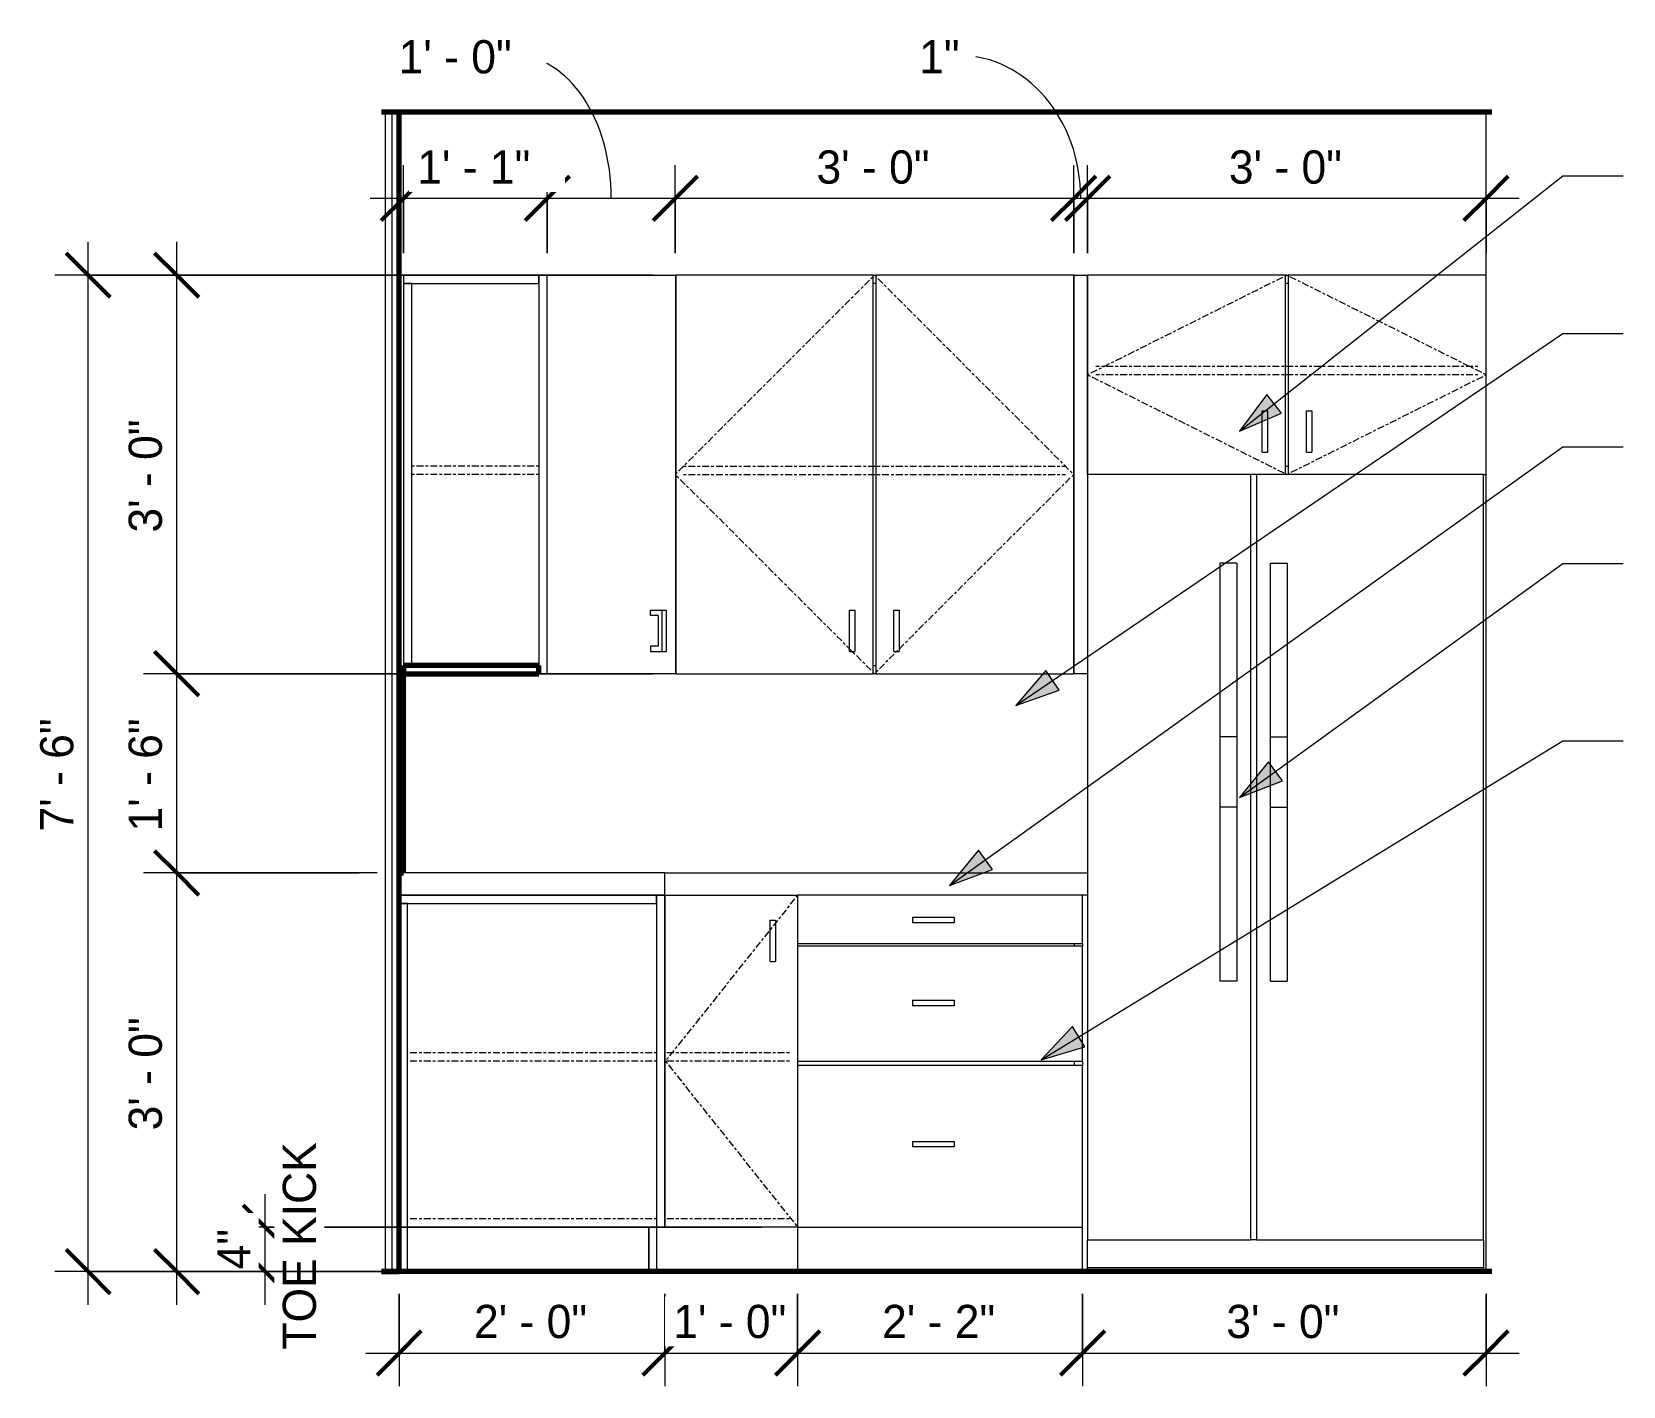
# Model space of a CAD drawing. Header units: inches. Extents: x 2887 to 5387, y 120 to 10852.
# Drawn here: x 2887.4 to 3031.2, y 125.6 to 248 of the extents above; entities that cross this region are included whole.
import ezdxf

# ---------------------------------------------------------------- set-up
doc = ezdxf.new("R2010")
doc.units = ezdxf.units.IN
doc.header["$MEASUREMENT"] = 0
doc.linetypes.add('Center', pattern=[1.25, 0.25, -0.1875, 0.625, -0.1875])
for name, color, linetype, lineweight in [('0-1', 7, 'Continuous', 5), ('A-ANNO-DIMS', 211, 'Continuous', 9), ('A-ANNO-DIMS-32', 211, 'Continuous', 9), ('A-FLOR-1', 7, 'Continuous', 70), ('A-WALL', 113, 'Continuous', 18), ('A-WALL-1', 250, 'Continuous', 18), ('A-WALL-2', 113, 'Continuous', 70), ('A-WALL-3', 113, 'Continuous', 9), ('G-ANNO-TEXT', 231, 'Continuous', 9), ('I-WALL-1', 7, 'Continuous', 70), ('I-WALL-2', 250, 'Continuous', 18), ('Q-CASE', 31, 'Continuous', 9), ('Q-CASE-1', 31, 'Center', 9), ('Q-CASE-2', 31, 'Continuous', 70), ('Q-SPCQ', 91, 'Continuous', 9)]:
    doc.layers.add(name, color=color, linetype=linetype, lineweight=lineweight)
doc.styles.add('Century Gothic', font='ufonts.com_century-gothic.ttf', dxfattribs={"height": 3})
doc.dimstyles.new('OD_1__HACK_2', dxfattribs={"dimscale": 12, "dimtxt": 3.132505, "dimasz": 0.333333, "dimexe": 0.25, "dimexo": 0.166667, "dimgap": 0.041667, "dimtad": 1, "dimdec": 0, "dimzin": 3, "dimdsep": 46, "dimlunit": 4, "dimtxsty": 'Century Gothic', "dimblk1": 'OBLIQUE', "dimblk2": 'OBLIQUE', "dimsah": 1, "dimcen": 0.09, "dimdle": 0.25, "dimazin": 0, "dimtfac": 1, "dimtdec": 4, "dimtix": 1, "dimtmove": 0, "dimatfit": 3, "dimfxl": 1, "dimtvp": 1, "dimtfill": 1, "dimfrac": 2, "dimtolj": 1, "dimtzin": 0, "dimarcsym": 2})
doc.dimstyles.new('OD_1__HACK_2_1', dxfattribs={"dimscale": 12, "dimtxt": 3.132505, "dimasz": 0.333333, "dimexe": 0.25, "dimexo": 0.166667, "dimgap": 0.041667, "dimtad": 1, "dimdec": 0, "dimzin": 3, "dimdsep": 46, "dimlunit": 4, "dimtxsty": 'Century Gothic', "dimblk1": 'OBLIQUE', "dimblk2": 'OBLIQUE', "dimsah": 1, "dimcen": 0.09, "dimdle": 0.25, "dimazin": 0, "dimtfac": 1, "dimtdec": 4, "dimtix": 1, "dimtmove": 1, "dimatfit": 3, "dimfxl": 1, "dimtvp": 1, "dimtfill": 1, "dimfrac": 2, "dimtolj": 1, "dimtzin": 0, "dimarcsym": 2})

# ---------------------------------------------------------------- blocks, each defined once
blk = doc.blocks.new('CTR - 1st Phase - Shell_rvt-1-2ND _ 3RD FLOOR - 1BD A - ADA TYPE B - KITCHEN SIDEWALL')
at = {"layer": 'A-FLOR-1'}
for p, q in [((2918.96, 240.75), (3019.3, 240.75)), ((3019.3, 136), (2918.96, 136))]:
    blk.add_line(p, q, dxfattribs=at)
blk = doc.blocks.new('CTR - 1st Phase - Common Walls_rvt-1-2ND _ 3RD FLOOR - 1BD A - ADA TYPE B - KITCHEN SIDEWALL')
at = {"layer": 'A-WALL-1'}
for p, q in [((2919.32, 136), (2919.32, 240.75)), ((2919.95, 136), (2919.95, 240.75))]:
    blk.add_line(p, q, dxfattribs=at)
at = {"layer": 'I-WALL-1'}
for p, q in [((2920.57, 136), (2920.57, 240.75)), ((2918.96, 136), (2920.57, 136))]:
    blk.add_line(p, q, dxfattribs=at)
at = {"layer": 'I-WALL-2'}
blk.add_line((3018.77, 136), (3018.77, 240.75), dxfattribs=at)
blk = doc.blocks.new('Refrigerator_-_Side-by-Side_6047 - 36_ X 30_-345559-2ND _ 3RD FLOOR - 1BD A - ADA TYPE B - KITCHEN SIDEWALL')
at = {"layer": 'Q-SPCQ'}
for p, q in [((2997.52, 208), (2982.77, 208)), ((2982.77, 208), (2982.77, 138.87)), ((2998.02, 208), (2997.52, 208)), ((2997.52, 138.87), (2997.52, 208)), ((3018.52, 208), (2998.02, 208)), ((2998.02, 208), (2998.02, 138.87)), ((3018.52, 138.87), (3018.52, 208)), ((2994.75, 184.29), (2994.75, 200)), ((2996.26, 200), (2994.75, 200)), ((2996.26, 200), (2996.26, 184.29)), ((2999.29, 184.29), (2999.29, 200)), ((2999.29, 200), (3000.8, 200)), ((3000.8, 200), (3000.8, 184.29)), ((2994.75, 177.94), (2994.75, 184.29)), ((2996.26, 184.29), (2994.75, 184.29)), ((2996.26, 184.29), (2996.26, 177.94)), ((2999.29, 177.94), (2999.29, 184.29)), ((2999.29, 184.29), (3000.8, 184.29)), ((3000.8, 184.29), (3000.8, 177.94)), ((2994.75, 162.23), (2994.75, 177.94)), ((2996.26, 177.94), (2994.75, 177.94)), ((2996.26, 177.94), (2996.26, 162.23)), ((2999.29, 162.23), (2999.29, 177.94)), ((2999.29, 177.94), (3000.8, 177.94)), ((3000.8, 177.94), (3000.8, 162.23)), ((2996.26, 162.23), (2994.75, 162.23)), ((2999.29, 162.23), (3000.8, 162.23)), ((2982.77, 136.37), (2982.77, 138.87)), ((2982.77, 138.87), (2997.52, 138.87)), ((2998.02, 138.87), (2997.52, 138.87)), ((2998.02, 138.87), (3018.52, 138.87)), ((3018.52, 138.87), (3018.52, 136.37)), ((2982.77, 136.37), (3018.52, 136.37)), ((2982.77, 136), (2982.77, 136.37)), ((3018.52, 136.37), (3018.52, 136))]:
    blk.add_line(p, q, dxfattribs=at)
blk = doc.blocks.new('300 Series Wall Hung Cabinet_302 - 36_ x 36_-2571299-2ND _ 3RD FLOOR - 1BD A - ADA TYPE B - KITCHEN SIDEWALL')
at = {"layer": 'Q-CASE'}
for p, q in [((2963.39, 226), (2945.57, 226)), ((2963.39, 190), (2963.39, 226)), ((2963.39, 226), (2963.64, 226)), ((2963.64, 226), (2963.64, 190)), ((2981.51, 226), (2963.64, 226)), ((2981.51, 190), (2981.51, 226)), ((2963.64, 225.25), (2963.39, 225.25)), ((2961.26, 195.75), (2961.75, 195.75)), ((2961.26, 192), (2961.26, 195.75)), ((2961.75, 195.75), (2961.75, 192)), ((2965.26, 195.75), (2965.75, 195.75)), ((2965.26, 192), (2965.26, 195.75)), ((2965.75, 195.75), (2965.75, 192)), ((2961.26, 192), (2961.75, 192)), ((2965.26, 192), (2965.75, 192)), ((2945.57, 190), (2963.39, 190)), ((2963.39, 190.75), (2963.64, 190.75)), ((2963.64, 190), (2963.39, 190)), ((2963.64, 190), (2981.51, 190))]:
    blk.add_line(p, q, dxfattribs=at)
at = {"layer": 'Q-CASE-1'}
for p, q in [((2945.51, 208), (2963.51, 226)), ((2963.51, 226), (2981.51, 208)), ((2946.26, 208.75), (2980.76, 208.75)), ((2963.51, 190), (2945.51, 208)), ((2946.26, 208), (2980.76, 208)), ((2981.51, 208), (2963.51, 190))]:
    blk.add_line(p, q, dxfattribs=at)
blk = doc.blocks.new('300 Series Wall Hung Cabinet_302 - 18_ x 36_-2359323-2ND _ 3RD FLOOR - 1BD A - ADA TYPE B - KITCHEN SIDEWALL')
at = {"layer": 'Q-CASE'}
for p, q in [((3000.65, 226), (2982.77, 226)), ((2982.77, 226), (2982.77, 208)), ((3000.65, 208), (3000.65, 226)), ((3000.65, 226), (3000.9, 226)), ((3018.77, 226), (3000.9, 226)), ((3000.9, 226), (3000.9, 208)), ((3000.9, 225.25), (3000.65, 225.25)), ((2998.54, 213.75), (2999.02, 213.75)), ((2998.54, 210), (2998.54, 213.75)), ((2999.02, 213.75), (2999.02, 210)), ((3002.54, 213.75), (3003.02, 213.75)), ((3002.54, 210), (3002.54, 213.75)), ((3003.02, 213.75), (3003.02, 210)), ((2998.54, 210), (2999.02, 210)), ((3002.54, 210), (3003.02, 210)), ((3000.65, 208.75), (3000.9, 208.75)), ((3018.52, 208), (3018.77, 208))]:
    blk.add_line(p, q, dxfattribs=at)
at = {"layer": 'Q-CASE-1'}
for p, q in [((3000.77, 226), (2982.77, 217)), ((3018.77, 217), (3000.77, 226)), ((3018.02, 217.75), (2983.52, 217.75)), ((2982.77, 217), (3000.77, 208)), ((3018.02, 217), (2983.52, 217)), ((3000.77, 208), (3018.77, 217))]:
    blk.add_line(p, q, dxfattribs=at)
blk = doc.blocks.new('Base Cabinet 3 Drawer 230 - Base Cabinet 3 Drawer 230 27_-2602705-2ND _ 3RD FLOOR - 1BD A - ADA TYPE B - KITCHEN SIDEWALL')
at = {"layer": 'Q-CASE'}
for p, q in [((2982.32, 170), (2956.57, 170)), ((2982.32, 165.62), (2982.32, 170)), ((2966.95, 168), (2970.7, 168)), ((2966.95, 168), (2966.95, 167.5)), ((2970.7, 167.5), (2966.95, 167.5)), ((2970.7, 168), (2970.7, 167.5)), ((2956.57, 165.62), (2982.32, 165.62)), ((2982.32, 165.38), (2956.57, 165.38)), ((2981.57, 165.38), (2981.57, 165.62)), ((2982.32, 165.62), (2982.32, 165.38)), ((2982.32, 155), (2982.32, 165.38)), ((2966.95, 160.5), (2970.7, 160.5)), ((2966.95, 160.5), (2966.95, 160)), ((2970.7, 160), (2966.95, 160)), ((2970.7, 160.5), (2970.7, 160)), ((2956.57, 155), (2982.32, 155)), ((2982.32, 154.62), (2956.57, 154.62)), ((2981.57, 154.62), (2981.57, 155)), ((2982.32, 155), (2982.32, 154.62)), ((2982.32, 140), (2982.32, 154.62)), ((2966.95, 147.75), (2970.7, 147.75)), ((2966.95, 147.75), (2966.95, 147.25)), ((2970.7, 147.25), (2966.95, 147.25)), ((2970.7, 147.75), (2970.7, 147.25)), ((2956.57, 140), (2982.32, 140)), ((2982.32, 136), (2982.32, 140))]:
    blk.add_line(p, q, dxfattribs=at)
blk = doc.blocks.new('308 - 308-2727439-2ND _ 3RD FLOOR - 1BD A - ADA TYPE B - KITCHEN SIDEWALL')
at = {"layer": 'Q-CASE'}
for p, q in [((2920.57, 226), (2920.95, 226)), ((2933.95, 226), (2945.57, 226)), ((2945.57, 190), (2945.57, 226)), ((2945.57, 226), (2945.57, 190)), ((2943.28, 195.25), (2943.28, 195.75)), ((2943.28, 195.75), (2944.34, 195.75)), ((2944.34, 195.75), (2944.68, 195.75)), ((2944.34, 192), (2944.34, 195.75)), ((2944.68, 195.75), (2944.68, 192)), ((2943.98, 195.25), (2943.28, 195.25)), ((2943.98, 195.25), (2943.98, 192.5)), ((2943.98, 192.5), (2943.28, 192.5)), ((2943.28, 192.5), (2943.28, 192)), ((2943.28, 192), (2944.34, 192)), ((2944.34, 192), (2944.68, 192)), ((2945.57, 190), (2933.95, 190))]:
    blk.add_line(p, q, dxfattribs=at)
blk = doc.blocks.new('Base Cabinet Corner 197 - Base Cabinet Corner 197-2569781-2ND _ 3RD FLOOR - 1BD A - ADA TYPE B - KITCHEN SIDEWALL')
at = {"layer": 'Q-CASE'}
for p, q in [((2943.82, 170), (2920.57, 170)), ((2920.57, 170), (2920.57, 169.25)), ((2944.57, 170), (2943.82, 170)), ((2943.82, 170), (2943.82, 140)), ((2943.82, 169.25), (2943.82, 170)), ((2944.57, 170), (2944.59, 170)), ((2944.57, 140), (2944.57, 170)), ((2944.59, 170), (2956.57, 170)), ((2944.59, 140), (2944.59, 170)), ((2956.57, 170), (2956.57, 140)), ((2920.57, 169.25), (2943.82, 169.25)), ((2921.32, 169.25), (2920.57, 169.25)), ((2920.57, 169.25), (2920.57, 136)), ((2921.32, 136), (2921.32, 169.25)), ((2954.09, 167.75), (2954.57, 167.75)), ((2954.09, 164), (2954.09, 167.75)), ((2954.57, 167.75), (2954.57, 164)), ((2954.09, 164), (2954.57, 164)), ((2943.1, 140), (2943.1, 136)), ((2943.86, 140), (2943.11, 140)), ((2943.11, 140), (2943.11, 136)), ((2943.82, 140), (2944.57, 140)), ((2943.86, 136), (2943.86, 140)), ((2944.59, 140), (2944.57, 140)), ((2956.57, 140), (2944.59, 140)), ((2956.57, 140), (2956.57, 136)), ((2956.57, 140), (2956.57, 136)), ((2920.57, 136), (2921.32, 136)), ((2943.11, 136), (2943.86, 136))]:
    blk.add_line(p, q, dxfattribs=at)
at = {"layer": 'Q-CASE-1'}
for p, q in [((2956.57, 170), (2944.62, 155)), ((2943.86, 155.75), (2921.32, 155.75)), ((2955.82, 155.75), (2944.57, 155.75)), ((2943.86, 155), (2921.32, 155)), ((2955.82, 155), (2944.62, 155)), ((2944.62, 155), (2956.57, 140)), ((2943.86, 140.75), (2921.32, 140.75)), ((2943.86, 140), (2921.32, 140)), ((2955.82, 140.75), (2944.57, 140.75)), ((2955.82, 140), (2944.62, 140))]:
    blk.add_line(p, q, dxfattribs=at)
blk = doc.blocks.new('300 Series Wall Hung Cabinet_301 - 12_-2216986-2ND _ 3RD FLOOR - 1BD A - ADA TYPE B - KITCHEN SIDEWALL')
at = {"layer": 'Q-CASE'}
for p, q in [((2933.2, 226), (2920.95, 226)), ((2920.95, 226), (2920.95, 225.25)), ((2933.2, 226), (2933.2, 190)), ((2933.95, 226), (2933.2, 226)), ((2933.2, 225.25), (2933.2, 226)), ((2933.95, 190), (2933.95, 226)), ((2920.95, 225.25), (2920.95, 190.75)), ((2921.7, 225.25), (2920.95, 225.25)), ((2920.95, 225.25), (2933.2, 225.25)), ((2921.7, 190.75), (2921.7, 225.25)), ((2920.95, 190.75), (2921.7, 190.75)), ((2933.2, 190), (2933.95, 190))]:
    blk.add_line(p, q, dxfattribs=at)
at = {"layer": 'Q-CASE-1'}
for p, q in [((2933.2, 208.75), (2921.7, 208.75)), ((2933.2, 208), (2921.7, 208))]:
    blk.add_line(p, q, dxfattribs=at)
at = {"layer": 'Q-CASE-2'}
for p, q in [((2933.2, 190.75), (2920.95, 190.75)), ((2920.95, 190.75), (2920.95, 190)), ((2920.95, 190), (2933.2, 190)), ((2933.2, 190), (2933.2, 190.75))]:
    blk.add_line(p, q, dxfattribs=at)
blk = doc.blocks.new('Cabinet Filler65 - Cabinet Filler-2783578-2ND _ 3RD FLOOR - 1BD A - ADA TYPE B - KITCHEN SIDEWALL')
at = {"layer": 'A-WALL'}
for p, q in [((2981.51, 226), (2982.77, 226)), ((2981.51, 226), (2981.51, 190)), ((2982.77, 208), (2982.77, 226)), ((2982.77, 190), (2981.51, 190))]:
    blk.add_line(p, q, dxfattribs=at)
blk = doc.blocks.new('DIMBLOCK1-2ND _ 3RD FLOOR - 1BD A - ADA TYPE B - KITCHEN SIDEWALL')
at = {"layer": 'A-ANNO-DIMS-32'}
for p, q in [((2982.77, 228), (2982.77, 235.93)), ((3018.77, 228), (3018.77, 235.93)), ((3021.77, 232.93), (2982.77, 232.93)), ((2982.77, 232.93), (2982.77, 228)), ((3018.77, 232.93), (3018.77, 228))]:
    blk.add_line(p, q, dxfattribs=at)
at = {"layer": 'A-ANNO-DIMS-32', "lineweight": 50}
for p, q in [((2982.77, 232.93), (2984.77, 234.93)), ((3018.77, 232.93), (3020.77, 234.93)), ((2982.77, 232.93), (2980.77, 230.93)), ((3018.77, 232.93), (3016.77, 230.93))]:
    blk.add_line(p, q, dxfattribs=at)
at = {"layer": 'A-ANNO-DIMS-32', "color": 0, "insert": (2995.53, 237.27), "char_height": 3, "width": 12.5897, "attachment_point": 1, "line_spacing_factor": 0.984502, "style": 'Century Gothic', "bg_fill": 3, "box_fill_scale": 1.25, "bg_fill_color": 256, "bg_fill_true_color": 13158600, "bg_fill_transparency": 0}
blk.add_mtext('3\' - 0"', dxfattribs=at)
blk = doc.blocks.new('_Oblique')
at = {"color": 0, "linetype": 'ByBlock', "lineweight": -2}
blk.add_line((-0.5, -0.5), (0.5, 0.5), dxfattribs=at)
blk = doc.blocks.new('DIMBLOCK2-2ND _ 3RD FLOOR - 1BD A - ADA TYPE B - KITCHEN SIDEWALL')
at = {"layer": 'A-ANNO-DIMS-32'}
for p, q in [((2981.51, 228), (2981.51, 235.93)), ((2982.77, 228), (2982.77, 235.93)), ((2982.77, 232.93), (2981.51, 232.93)), ((2981.51, 232.93), (2981.51, 228)), ((2982.77, 232.93), (2982.77, 228))]:
    blk.add_line(p, q, dxfattribs=at)
at = {"layer": 'A-ANNO-DIMS-32', "lineweight": 50}
for p, q in [((2981.51, 232.93), (2983.51, 234.93)), ((2982.77, 232.93), (2984.77, 234.93)), ((2981.51, 232.93), (2979.51, 230.93)), ((2982.77, 232.93), (2980.77, 230.93))]:
    blk.add_line(p, q, dxfattribs=at)
at = {"layer": 'A-ANNO-DIMS-32'}
blk.add_ellipse((2971.18, 232.93), major_axis=(0, 12.92), ratio=0.84866, start_param=4.712389, end_param=6.283185, dxfattribs=at)
at = {"layer": 'A-ANNO-DIMS-32', "color": 0, "insert": (2967.55, 247.23), "char_height": 3, "width": 4.3557, "attachment_point": 1, "line_spacing_factor": 0.984502, "style": 'Century Gothic', "bg_fill": 3, "box_fill_scale": 1.25, "bg_fill_color": 256, "bg_fill_true_color": 13158600, "bg_fill_transparency": 0}
blk.add_mtext('1"', dxfattribs=at)
blk = doc.blocks.new('DIMBLOCK3-2ND _ 3RD FLOOR - 1BD A - ADA TYPE B - KITCHEN SIDEWALL')
at = {"layer": 'A-ANNO-DIMS-32'}
for p, q in [((2945.51, 228), (2945.51, 235.93)), ((2981.51, 228), (2981.51, 235.93)), ((2981.51, 232.93), (2945.51, 232.93)), ((2945.51, 232.93), (2945.51, 228)), ((2981.51, 232.93), (2981.51, 228))]:
    blk.add_line(p, q, dxfattribs=at)
at = {"layer": 'A-ANNO-DIMS-32', "lineweight": 50}
for p, q in [((2945.51, 232.93), (2947.51, 234.93)), ((2981.51, 232.93), (2983.51, 234.93)), ((2945.51, 232.93), (2943.51, 230.93)), ((2981.51, 232.93), (2979.51, 230.93))]:
    blk.add_line(p, q, dxfattribs=at)
at = {"layer": 'A-ANNO-DIMS-32', "color": 0, "insert": (2958.27, 237.27), "char_height": 3, "width": 12.5897, "attachment_point": 1, "line_spacing_factor": 0.984502, "style": 'Century Gothic', "bg_fill": 3, "box_fill_scale": 1.25, "bg_fill_color": 256, "bg_fill_true_color": 13158600, "bg_fill_transparency": 0}
blk.add_mtext('3\' - 0"', dxfattribs=at)
blk = doc.blocks.new('DIMBLOCK4-2ND _ 3RD FLOOR - 1BD A - ADA TYPE B - KITCHEN SIDEWALL')
at = {"layer": 'A-ANNO-DIMS-32'}
for p, q in [((2933.95, 228), (2933.95, 235.93)), ((2945.51, 228), (2945.51, 235.93)), ((2945.51, 232.93), (2933.95, 232.93)), ((2933.95, 232.93), (2933.95, 228)), ((2945.51, 232.93), (2945.51, 228))]:
    blk.add_line(p, q, dxfattribs=at)
at = {"layer": 'A-ANNO-DIMS-32', "lineweight": 50}
for p, q in [((2933.95, 232.93), (2935.95, 234.93)), ((2945.51, 232.93), (2947.51, 234.93)), ((2933.95, 232.93), (2931.95, 230.93)), ((2945.51, 232.93), (2943.51, 230.93))]:
    blk.add_line(p, q, dxfattribs=at)
at = {"layer": 'A-ANNO-DIMS-32'}
blk.add_ellipse((2931.02, 232.93), major_axis=(0, 12.92), ratio=0.674506, start_param=4.712389, end_param=6.283185, dxfattribs=at)
at = {"layer": 'A-ANNO-DIMS-32', "color": 0, "insert": (2920.52, 247.23), "char_height": 3, "width": 12.5897, "attachment_point": 1, "line_spacing_factor": 0.984502, "style": 'Century Gothic', "bg_fill": 3, "box_fill_scale": 1.25, "bg_fill_color": 256, "bg_fill_true_color": 13158600, "bg_fill_transparency": 0}
blk.add_mtext('1\' - 0"', dxfattribs=at)
blk = doc.blocks.new('DIMBLOCK5-2ND _ 3RD FLOOR - 1BD A - ADA TYPE B - KITCHEN SIDEWALL')
at = {"layer": 'A-ANNO-DIMS-32'}
for p, q in [((2920.95, 228), (2920.95, 235.93)), ((2933.95, 228), (2933.95, 235.93)), ((2933.95, 232.93), (2917.95, 232.93)), ((2920.95, 232.93), (2920.95, 228)), ((2933.95, 232.93), (2933.95, 228))]:
    blk.add_line(p, q, dxfattribs=at)
at = {"layer": 'A-ANNO-DIMS-32', "lineweight": 50}
for p, q in [((2920.95, 232.93), (2922.95, 234.93)), ((2933.95, 232.93), (2935.95, 234.93)), ((2920.95, 232.93), (2918.95, 230.93)), ((2933.95, 232.93), (2931.95, 230.93))]:
    blk.add_line(p, q, dxfattribs=at)
at = {"layer": 'A-ANNO-DIMS-32', "color": 0, "insert": (2922.2, 237.27), "char_height": 3, "width": 12.5897, "attachment_point": 1, "line_spacing_factor": 0.984502, "style": 'Century Gothic', "bg_fill": 3, "box_fill_scale": 1.25, "bg_fill_color": 256, "bg_fill_true_color": 13158600, "bg_fill_transparency": 0}
blk.add_mtext('1\' - 1"', dxfattribs=at)
blk = doc.blocks.new('DIMBLOCK6-2ND _ 3RD FLOOR - 1BD A - ADA TYPE B - KITCHEN SIDEWALL')
at = {"layer": 'A-ANNO-DIMS-32', "lineweight": 50}
for p, q in [((2900.47, 172), (2898.47, 174)), ((2900.47, 172), (2902.47, 170)), ((2900.47, 136), (2898.47, 138)), ((2900.47, 136), (2902.47, 134))]:
    blk.add_line(p, q, dxfattribs=at)
at = {"layer": 'A-ANNO-DIMS-32'}
for p, q in [((2918.57, 172), (2897.47, 172)), ((2900.47, 133), (2900.47, 172)), ((2900.47, 172), (2916.96, 172)), ((2918.57, 136), (2897.47, 136)), ((2900.47, 136), (2918.57, 136))]:
    blk.add_line(p, q, dxfattribs=at)
at = {"layer": 'A-ANNO-DIMS-32', "color": 0, "insert": (2896.13, 148.75), "char_height": 3, "width": 12.5897, "attachment_point": 1, "rotation": 90, "line_spacing_factor": 0.984502, "style": 'Century Gothic', "bg_fill": 3, "box_fill_scale": 1.25, "bg_fill_color": 256, "bg_fill_true_color": 13158600, "bg_fill_transparency": 0}
blk.add_mtext('3\' - 0"', dxfattribs=at)
blk = doc.blocks.new('DIMBLOCK7-2ND _ 3RD FLOOR - 1BD A - ADA TYPE B - KITCHEN SIDEWALL')
at = {"layer": 'A-ANNO-DIMS-32', "lineweight": 50}
for p, q in [((2900.47, 190), (2898.47, 192)), ((2900.47, 190), (2902.47, 188)), ((2900.47, 172), (2898.47, 174)), ((2900.47, 172), (2902.47, 170))]:
    blk.add_line(p, q, dxfattribs=at)
at = {"layer": 'A-ANNO-DIMS-32'}
for p, q in [((2943.51, 190), (2897.47, 190)), ((2900.47, 172), (2900.47, 190)), ((2900.47, 190), (2943.51, 190)), ((2918.57, 172), (2897.47, 172)), ((2900.47, 172), (2916.96, 172))]:
    blk.add_line(p, q, dxfattribs=at)
at = {"layer": 'A-ANNO-DIMS-32', "color": 0, "insert": (2896.13, 175.75), "char_height": 3, "width": 12.5897, "attachment_point": 1, "rotation": 90, "line_spacing_factor": 0.984502, "style": 'Century Gothic', "bg_fill": 3, "box_fill_scale": 1.25, "bg_fill_color": 256, "bg_fill_true_color": 13158600, "bg_fill_transparency": 0}
blk.add_mtext('1\' - 6"', dxfattribs=at)
blk = doc.blocks.new('DIMBLOCK8-2ND _ 3RD FLOOR - 1BD A - ADA TYPE B - KITCHEN SIDEWALL')
at = {"layer": 'A-ANNO-DIMS-32'}
for p, q in [((2900.47, 190), (2900.47, 229)), ((2943.51, 226), (2897.47, 226)), ((2900.47, 226), (2943.51, 226)), ((2943.51, 190), (2897.47, 190)), ((2900.47, 190), (2943.51, 190))]:
    blk.add_line(p, q, dxfattribs=at)
at = {"layer": 'A-ANNO-DIMS-32', "lineweight": 50}
for p, q in [((2900.47, 226), (2898.47, 228)), ((2900.47, 226), (2902.47, 224)), ((2900.47, 190), (2898.47, 192)), ((2900.47, 190), (2902.47, 188))]:
    blk.add_line(p, q, dxfattribs=at)
at = {"layer": 'A-ANNO-DIMS-32', "color": 0, "insert": (2896.13, 202.75), "char_height": 3, "width": 12.5897, "attachment_point": 1, "rotation": 90, "line_spacing_factor": 0.984502, "style": 'Century Gothic', "bg_fill": 3, "box_fill_scale": 1.25, "bg_fill_color": 256, "bg_fill_true_color": 13158600, "bg_fill_transparency": 0}
blk.add_mtext('3\' - 0"', dxfattribs=at)
blk = doc.blocks.new('DIMBLOCK9-2ND _ 3RD FLOOR - 1BD A - ADA TYPE B - KITCHEN SIDEWALL')
at = {"layer": 'A-ANNO-DIMS-32'}
for p, q in [((2908.47, 133), (2908.47, 143)), ((2953.32, 140), (2905.47, 140)), ((2908.47, 140), (2953.32, 140)), ((2953.32, 136), (2905.47, 136)), ((2908.47, 136), (2953.32, 136))]:
    blk.add_line(p, q, dxfattribs=at)
at = {"layer": 'A-ANNO-DIMS-32', "lineweight": 50}
for p, q in [((2908.47, 140), (2906.47, 142)), ((2908.47, 140), (2910.47, 138)), ((2908.47, 136), (2906.47, 138)), ((2908.47, 136), (2910.47, 134))]:
    blk.add_line(p, q, dxfattribs=at)
at = {"layer": 'A-ANNO-DIMS-32', "color": 0, "char_height": 3, "attachment_point": 1, "rotation": 90, "line_spacing_factor": 0.984502, "style": 'Century Gothic', "bg_fill": 3, "box_fill_scale": 1.25, "bg_fill_color": 256, "bg_fill_true_color": 13158600, "bg_fill_transparency": 0}
for s, insert, width in [('TOE KICK', (2910.05, 128.95), 21.7187), ('4"', (2904.13, 136.19), 4.3557)]:
    blk.add_mtext(s, dxfattribs=dict(at, insert=insert, width=width))
blk = doc.blocks.new('DIMBLOCK10-2ND _ 3RD FLOOR - 1BD A - ADA TYPE B - KITCHEN SIDEWALL')
at = {"layer": 'A-ANNO-DIMS-32'}
for p, q in [((2892.47, 133), (2892.47, 229)), ((2943.51, 226), (2889.47, 226)), ((2892.47, 226), (2943.51, 226)), ((2953.32, 136), (2889.47, 136)), ((2892.47, 136), (2953.32, 136))]:
    blk.add_line(p, q, dxfattribs=at)
at = {"layer": 'A-ANNO-DIMS-32', "lineweight": 50}
for p, q in [((2892.47, 226), (2890.47, 228)), ((2892.47, 226), (2894.47, 224)), ((2892.47, 136), (2890.47, 138)), ((2892.47, 136), (2894.47, 134))]:
    blk.add_line(p, q, dxfattribs=at)
at = {"layer": 'A-ANNO-DIMS-32', "color": 0, "insert": (2888.13, 175.75), "char_height": 3, "width": 12.5897, "attachment_point": 1, "rotation": 90, "line_spacing_factor": 0.984502, "style": 'Century Gothic', "bg_fill": 3, "box_fill_scale": 1.25, "bg_fill_color": 256, "bg_fill_true_color": 13158600, "bg_fill_transparency": 0}
blk.add_mtext('7\' - 6"', dxfattribs=at)
blk = doc.blocks.new('DIMBLOCK11-2ND _ 3RD FLOOR - 1BD A - ADA TYPE B - KITCHEN SIDEWALL')
at = {"layer": 'A-ANNO-DIMS-32'}
for p, q in [((2920.57, 134), (2920.57, 125.64)), ((2920.57, 128.64), (2920.57, 134)), ((2944.57, 134), (2944.57, 125.64)), ((2944.57, 128.64), (2944.57, 134)), ((2917.57, 128.64), (2944.57, 128.64))]:
    blk.add_line(p, q, dxfattribs=at)
at = {"layer": 'A-ANNO-DIMS-32', "lineweight": 50}
for p, q in [((2920.57, 128.64), (2922.57, 130.64)), ((2944.57, 128.64), (2946.57, 130.64)), ((2920.57, 128.64), (2918.57, 126.64)), ((2944.57, 128.64), (2942.57, 126.64))]:
    blk.add_line(p, q, dxfattribs=at)
at = {"layer": 'A-ANNO-DIMS-32', "color": 0, "insert": (2927.33, 132.99), "char_height": 3, "width": 12.5897, "attachment_point": 1, "line_spacing_factor": 0.984502, "style": 'Century Gothic', "bg_fill": 3, "box_fill_scale": 1.25, "bg_fill_color": 256, "bg_fill_true_color": 13158600, "bg_fill_transparency": 0}
blk.add_mtext('2\' - 0"', dxfattribs=at)
blk = doc.blocks.new('DIMBLOCK12-2ND _ 3RD FLOOR - 1BD A - ADA TYPE B - KITCHEN SIDEWALL')
at = {"layer": 'A-ANNO-DIMS-32'}
for p, q in [((2944.57, 134), (2944.57, 125.64)), ((2944.57, 128.64), (2944.57, 134)), ((2956.57, 134), (2956.57, 125.64)), ((2956.57, 128.64), (2956.57, 134)), ((2944.57, 128.64), (2956.57, 128.64))]:
    blk.add_line(p, q, dxfattribs=at)
at = {"layer": 'A-ANNO-DIMS-32', "lineweight": 50}
for p, q in [((2944.57, 128.64), (2946.57, 130.64)), ((2956.57, 128.64), (2958.57, 130.64)), ((2944.57, 128.64), (2942.57, 126.64)), ((2956.57, 128.64), (2954.57, 126.64))]:
    blk.add_line(p, q, dxfattribs=at)
at = {"layer": 'A-ANNO-DIMS-32', "color": 0, "insert": (2945.33, 132.99), "char_height": 3, "width": 12.5897, "attachment_point": 1, "line_spacing_factor": 0.984502, "style": 'Century Gothic', "bg_fill": 3, "box_fill_scale": 1.25, "bg_fill_color": 256, "bg_fill_true_color": 13158600, "bg_fill_transparency": 0}
blk.add_mtext('1\' - 0"', dxfattribs=at)
blk = doc.blocks.new('DIMBLOCK13-2ND _ 3RD FLOOR - 1BD A - ADA TYPE B - KITCHEN SIDEWALL')
at = {"layer": 'A-ANNO-DIMS-32'}
for p, q in [((2956.57, 134), (2956.57, 125.64)), ((2956.57, 128.64), (2956.57, 134)), ((2982.32, 134), (2982.32, 125.64)), ((2982.32, 128.64), (2982.32, 134)), ((2956.57, 128.64), (2982.32, 128.64))]:
    blk.add_line(p, q, dxfattribs=at)
at = {"layer": 'A-ANNO-DIMS-32', "lineweight": 50}
for p, q in [((2956.57, 128.64), (2958.57, 130.64)), ((2982.32, 128.64), (2984.32, 130.64)), ((2956.57, 128.64), (2954.57, 126.64)), ((2982.32, 128.64), (2980.32, 126.64))]:
    blk.add_line(p, q, dxfattribs=at)
at = {"layer": 'A-ANNO-DIMS-32', "color": 0, "insert": (2964.2, 132.99), "char_height": 3, "width": 12.5897, "attachment_point": 1, "line_spacing_factor": 0.984502, "style": 'Century Gothic', "bg_fill": 3, "box_fill_scale": 1.25, "bg_fill_color": 256, "bg_fill_true_color": 13158600, "bg_fill_transparency": 0}
blk.add_mtext('2\' - 2"', dxfattribs=at)
blk = doc.blocks.new('DIMBLOCK14-2ND _ 3RD FLOOR - 1BD A - ADA TYPE B - KITCHEN SIDEWALL')
at = {"layer": 'A-ANNO-DIMS-32'}
for p, q in [((2982.32, 134), (2982.32, 125.64)), ((2982.32, 128.64), (2982.32, 134)), ((3018.77, 134), (3018.77, 125.64)), ((3018.77, 128.64), (3018.77, 134)), ((2982.32, 128.64), (3021.77, 128.64))]:
    blk.add_line(p, q, dxfattribs=at)
at = {"layer": 'A-ANNO-DIMS-32', "lineweight": 50}
for p, q in [((2982.32, 128.64), (2984.32, 130.64)), ((3018.77, 128.64), (3020.77, 130.64)), ((2982.32, 128.64), (2980.32, 126.64)), ((3018.77, 128.64), (3016.77, 126.64))]:
    blk.add_line(p, q, dxfattribs=at)
at = {"layer": 'A-ANNO-DIMS-32', "color": 0, "insert": (2995.3, 132.99), "char_height": 3, "width": 12.5897, "attachment_point": 1, "line_spacing_factor": 0.984502, "style": 'Century Gothic', "bg_fill": 3, "box_fill_scale": 1.25, "bg_fill_color": 256, "bg_fill_true_color": 13158600, "bg_fill_transparency": 0}
blk.add_mtext('3\' - 0"', dxfattribs=at)

msp = doc.modelspace()

# ---------------------------------------------------------------- hatches: boundary and pattern name
at = {"layer": 'G-ANNO-TEXT'}
for points in [[(2996.49, 211.9), (3000.29, 213.54), (2998.96, 215.22)], [(2976.28, 187.14), (2980.19, 188.5), (2978.99, 190.28)], [(2996.49, 178.83), (3000.36, 180.31), (2999.1, 182.04)], [(2970.28, 170.86), (2974.16, 172.31), (2972.91, 174.05)], [(2978.56, 155.12), (2982.53, 156.29), (2981.41, 158.12)]]:
    msp.add_hatch(color=256, dxfattribs=at).paths.add_polyline_path(points, flags=0)

# ---------------------------------------------------------------- linework, layer by layer
at = {"layer": 'A-WALL-2'}
for p, q in [((2920.57, 190), (2920.57, 172)), ((2920.95, 190), (2920.57, 190)), ((2920.95, 172), (2920.95, 190)), ((2920.57, 172), (2920.95, 172))]:
    msp.add_line(p, q, dxfattribs=at)
at = {"layer": 'A-WALL-3'}
for p, q in [((2944.57, 172), (2920.57, 172)), ((2920.57, 172), (2920.57, 170)), ((2944.57, 170), (2944.57, 172)), ((2944.57, 172), (2982.77, 172)), ((2920.57, 170), (2944.57, 170)), ((2982.77, 170), (2956.57, 170))]:
    msp.add_line(p, q, dxfattribs=at)
at = {"layer": 'G-ANNO-TEXT'}
for p, q in [((3025.71, 234.97), (3031.15, 234.97)), ((2976.28, 187.14), (3025.71, 220.74)), ((3025.71, 220.74), (3031.15, 220.74)), ((2998.96, 215.22), (2996.49, 211.9)), ((3000.29, 213.54), (2998.96, 215.22)), ((2996.49, 211.9), (3000.29, 213.54)), ((2970.28, 170.86), (3025.71, 210.5)), ((3025.71, 210.5), (3031.15, 210.5)), ((2996.49, 178.83), (3025.71, 199.97)), ((3025.71, 199.97), (3031.15, 199.97)), ((2978.99, 190.28), (2976.28, 187.14)), ((2980.19, 188.5), (2978.99, 190.28)), ((2976.28, 187.14), (2980.19, 188.5)), ((2978.56, 155.12), (3025.71, 183.94)), ((3025.71, 183.94), (3031.15, 183.94)), ((2999.1, 182.04), (2996.49, 178.83)), ((3000.36, 180.31), (2999.1, 182.04)), ((2996.49, 178.83), (3000.36, 180.31)), ((2972.91, 174.05), (2970.28, 170.86)), ((2974.16, 172.31), (2972.91, 174.05)), ((2970.28, 170.86), (2974.16, 172.31)), ((2981.41, 158.12), (2978.56, 155.12)), ((2982.53, 156.29), (2981.41, 158.12)), ((2978.56, 155.12), (2982.53, 156.29))]:
    msp.add_line(p, q, dxfattribs=at)

# ---------------------------------------------------------------- block references
at = {"layer": '0-1'}
for name in ['CTR - 1st Phase - Shell_rvt-1-2ND _ 3RD FLOOR - 1BD A - ADA TYPE B - KITCHEN SIDEWALL', 'CTR - 1st Phase - Common Walls_rvt-1-2ND _ 3RD FLOOR - 1BD A - ADA TYPE B - KITCHEN SIDEWALL']:
    msp.add_blockref(name, (0, 0), dxfattribs=at)
at = {"layer": 'A-WALL'}
msp.add_blockref('Cabinet Filler65 - Cabinet Filler-2783578-2ND _ 3RD FLOOR - 1BD A - ADA TYPE B - KITCHEN SIDEWALL', (0, 0), dxfattribs=at)
at = {"layer": 'Q-CASE'}
for name in ['308 - 308-2727439-2ND _ 3RD FLOOR - 1BD A - ADA TYPE B - KITCHEN SIDEWALL', '300 Series Wall Hung Cabinet_301 - 12_-2216986-2ND _ 3RD FLOOR - 1BD A - ADA TYPE B - KITCHEN SIDEWALL', '300 Series Wall Hung Cabinet_302 - 36_ x 36_-2571299-2ND _ 3RD FLOOR - 1BD A - ADA TYPE B - KITCHEN SIDEWALL', '300 Series Wall Hung Cabinet_302 - 18_ x 36_-2359323-2ND _ 3RD FLOOR - 1BD A - ADA TYPE B - KITCHEN SIDEWALL', 'Base Cabinet Corner 197 - Base Cabinet Corner 197-2569781-2ND _ 3RD FLOOR - 1BD A - ADA TYPE B - KITCHEN SIDEWALL', 'Base Cabinet 3 Drawer 230 - Base Cabinet 3 Drawer 230 27_-2602705-2ND _ 3RD FLOOR - 1BD A - ADA TYPE B - KITCHEN SIDEWALL']:
    msp.add_blockref(name, (0, 0), dxfattribs=at)
at = {"layer": 'Q-SPCQ'}
msp.add_blockref('Refrigerator_-_Side-by-Side_6047 - 36_ X 30_-345559-2ND _ 3RD FLOOR - 1BD A - ADA TYPE B - KITCHEN SIDEWALL', (0, 0), dxfattribs=at)

# ---------------------------------------------------------------- next in the draw order: dimensions: what is measured, and where the dimension line sits
at = {"layer": 'A-ANNO-DIMS'}
dim = msp.add_linear_dim(base=(2982.77, 232.93), p1=(3018.77, 226), p2=(2982.77, 226), dimstyle='OD_1__HACK_2', override={"dimpost": '<>', "dimfxl": 36}, dxfattribs=at)
dim.commit()
dim.dimension.update_dxf_attribs({"geometry": 'DIMBLOCK1-2ND _ 3RD FLOOR - 1BD A - ADA TYPE B - KITCHEN SIDEWALL', "text_midpoint": (3000.77, 235)})
dim = msp.add_linear_dim(base=(2900.47, 172), p1=(2920.57, 136), p2=(2920.57, 172), angle=90, dimstyle='OD_1__HACK_2', override={"dimpost": '<>', "dimfxl": 36}, dxfattribs=at)
dim.commit()
dim.dimension.update_dxf_attribs({"geometry": 'DIMBLOCK6-2ND _ 3RD FLOOR - 1BD A - ADA TYPE B - KITCHEN SIDEWALL', "text_midpoint": (2898.4, 154)})

# ---------------------------------------------------------------- next in the draw order: linework, layer by layer
at = {"layer": 'G-ANNO-TEXT'}
msp.add_line((2996.49, 211.9), (3025.71, 234.97), dxfattribs=at)

# ---------------------------------------------------------------- next in the draw order: dimensions: what is measured, and where the dimension line sits
at = {"layer": 'A-ANNO-DIMS'}
dim = msp.add_linear_dim(base=(2981.51, 232.93), p1=(2982.77, 226), p2=(2981.51, 226), dimstyle='OD_1__HACK_2_1', override={"dimpost": '<>', "dimfxl": 1.2625}, dxfattribs=at)
dim.commit()
dim.dimension.update_dxf_attribs({"geometry": 'DIMBLOCK2-2ND _ 3RD FLOOR - 1BD A - ADA TYPE B - KITCHEN SIDEWALL', "text_midpoint": (2969.73, 245.23), "dimtype": 160})
dim = msp.add_linear_dim(base=(2900.47, 190), p1=(2920.57, 172), p2=(2945.51, 190), angle=90, dimstyle='OD_1__HACK_2', override={"dimpost": '<>', "dimfxl": 30.755144}, dxfattribs=at)
dim.commit()
dim.dimension.update_dxf_attribs({"geometry": 'DIMBLOCK7-2ND _ 3RD FLOOR - 1BD A - ADA TYPE B - KITCHEN SIDEWALL', "text_midpoint": (2898.4, 181)})
dim = msp.add_linear_dim(base=(2908.47, 140), p1=(2955.32, 136), p2=(2955.32, 140), angle=90, text='<>\\XTOE KICK', dimstyle='OD_1__HACK_2', override={"dimpost": '<>', "dimfxl": 4}, dxfattribs=at)
dim.commit()
dim.dimension.update_dxf_attribs({"geometry": 'DIMBLOCK9-2ND _ 3RD FLOOR - 1BD A - ADA TYPE B - KITCHEN SIDEWALL', "text_midpoint": (2908.47, 138)})

# ---------------------------------------------------------------- next in the draw order: dimensions: what is measured, and where the dimension line sits
dim = msp.add_linear_dim(base=(2945.51, 232.93), p1=(2981.51, 226), p2=(2945.51, 226), dimstyle='OD_1__HACK_2', override={"dimpost": '<>', "dimfxl": 36}, dxfattribs=at)
dim.commit()
dim.dimension.update_dxf_attribs({"geometry": 'DIMBLOCK3-2ND _ 3RD FLOOR - 1BD A - ADA TYPE B - KITCHEN SIDEWALL', "text_midpoint": (2963.51, 235)})

# ---------------------------------------------------------------- next in the draw order: dimensions: what is measured, and where the dimension line sits
dim = msp.add_linear_dim(base=(2933.95, 232.93), p1=(2945.51, 226), p2=(2933.95, 226), dimstyle='OD_1__HACK_2_1', override={"dimpost": '<>', "dimfxl": 11.5625}, dxfattribs=at)
dim.commit()
dim.dimension.update_dxf_attribs({"geometry": 'DIMBLOCK4-2ND _ 3RD FLOOR - 1BD A - ADA TYPE B - KITCHEN SIDEWALL', "text_midpoint": (2926.82, 245.23), "dimtype": 160})

# ---------------------------------------------------------------- next in the draw order: dimensions: what is measured, and where the dimension line sits
dim = msp.add_linear_dim(base=(2920.95, 232.93), p1=(2933.95, 226), p2=(2920.95, 226), dimstyle='OD_1__HACK_2', override={"dimpost": '<>', "dimfxl": 13}, dxfattribs=at)
dim.commit()
dim.dimension.update_dxf_attribs({"geometry": 'DIMBLOCK5-2ND _ 3RD FLOOR - 1BD A - ADA TYPE B - KITCHEN SIDEWALL', "text_midpoint": (2927.45, 234.93)})

# ---------------------------------------------------------------- next in the draw order: dimensions: what is measured, and where the dimension line sits
dim = msp.add_linear_dim(base=(2900.47, 226), p1=(2945.51, 190), p2=(2945.51, 226), angle=90, dimstyle='OD_1__HACK_2', override={"dimpost": '<>', "dimfxl": 36}, dxfattribs=at)
dim.commit()
dim.dimension.update_dxf_attribs({"geometry": 'DIMBLOCK8-2ND _ 3RD FLOOR - 1BD A - ADA TYPE B - KITCHEN SIDEWALL', "text_midpoint": (2898.4, 208)})

# ---------------------------------------------------------------- next in the draw order: dimensions: what is measured, and where the dimension line sits
dim = msp.add_linear_dim(base=(2892.47, 226), p1=(2955.32, 136), p2=(2945.51, 226), angle=90, dimstyle='OD_1__HACK_2', override={"dimpost": '<>', "dimfxl": 90.533337}, dxfattribs=at)
dim.commit()
dim.dimension.update_dxf_attribs({"geometry": 'DIMBLOCK10-2ND _ 3RD FLOOR - 1BD A - ADA TYPE B - KITCHEN SIDEWALL', "text_midpoint": (2890.4, 181)})

# ---------------------------------------------------------------- next in the draw order: dimensions: what is measured, and where the dimension line sits
dim = msp.add_linear_dim(base=(2944.57, 128.64), p1=(2920.57, 136), p2=(2944.57, 136), dimstyle='OD_1__HACK_2', override={"dimpost": '<>', "dimfxl": 24}, dxfattribs=at)
dim.commit()
dim.dimension.update_dxf_attribs({"geometry": 'DIMBLOCK11-2ND _ 3RD FLOOR - 1BD A - ADA TYPE B - KITCHEN SIDEWALL', "text_midpoint": (2932.57, 130.72)})

# ---------------------------------------------------------------- next in the draw order: dimensions: what is measured, and where the dimension line sits
dim = msp.add_linear_dim(base=(2956.57, 128.64), p1=(2944.57, 136), p2=(2956.57, 136), dimstyle='OD_1__HACK_2', override={"dimpost": '<>', "dimfxl": 12}, dxfattribs=at)
dim.commit()
dim.dimension.update_dxf_attribs({"geometry": 'DIMBLOCK12-2ND _ 3RD FLOOR - 1BD A - ADA TYPE B - KITCHEN SIDEWALL', "text_midpoint": (2950.57, 130.72)})

# ---------------------------------------------------------------- next in the draw order: dimensions: what is measured, and where the dimension line sits
dim = msp.add_linear_dim(base=(2982.32, 128.64), p1=(2956.57, 136), p2=(2982.32, 136), dimstyle='OD_1__HACK_2', override={"dimpost": '<>', "dimfxl": 25.75}, dxfattribs=at)
dim.commit()
dim.dimension.update_dxf_attribs({"geometry": 'DIMBLOCK13-2ND _ 3RD FLOOR - 1BD A - ADA TYPE B - KITCHEN SIDEWALL', "text_midpoint": (2969.45, 130.68)})

# ---------------------------------------------------------------- next in the draw order: dimensions: what is measured, and where the dimension line sits
dim = msp.add_linear_dim(base=(3018.77, 128.64), p1=(2982.32, 136), p2=(3018.77, 136), dimstyle='OD_1__HACK_2', override={"dimpost": '<>', "dimfxl": 36.45}, dxfattribs=at)
dim.commit()
dim.dimension.update_dxf_attribs({"geometry": 'DIMBLOCK14-2ND _ 3RD FLOOR - 1BD A - ADA TYPE B - KITCHEN SIDEWALL', "text_midpoint": (3000.55, 130.72)})

doc.saveas('drawing.dxf')
